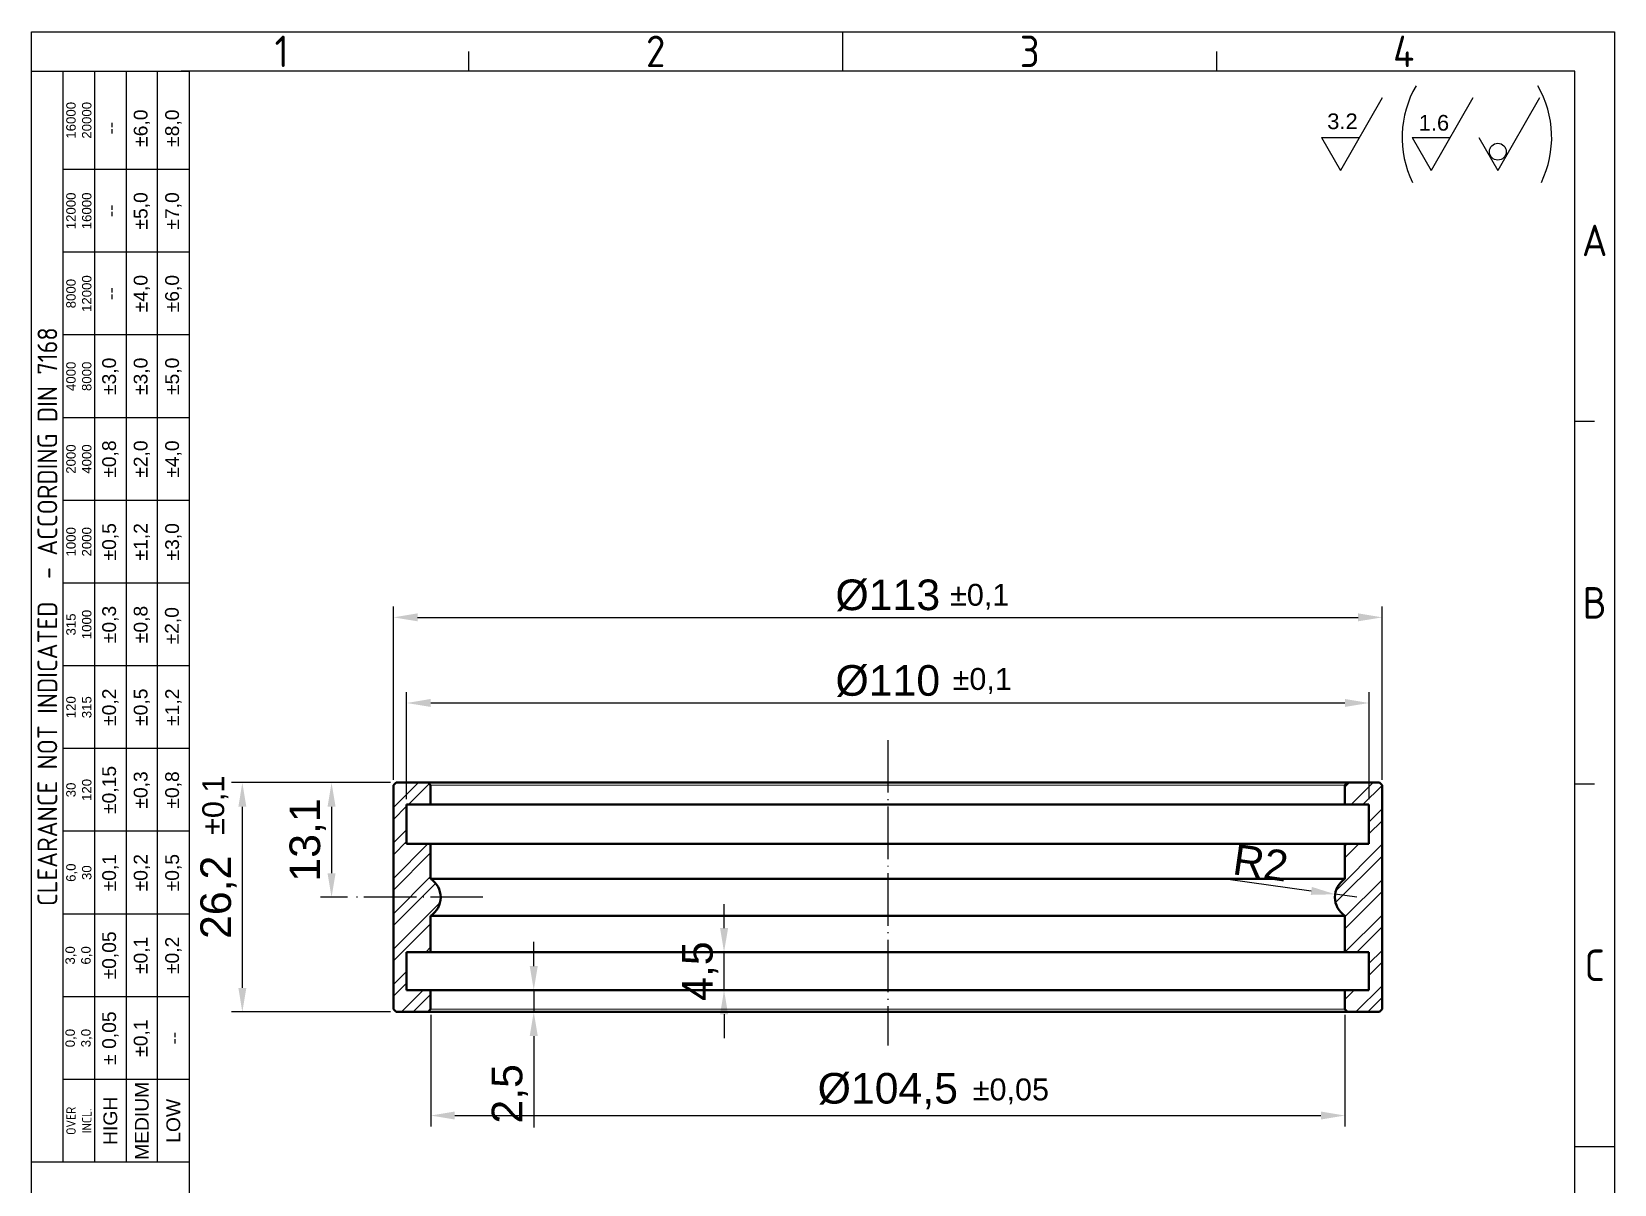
# Model space of a CAD drawing. Header units: millimetres. Extents: x 4510 to 4691, y 1198 to 1451.
# Drawn here: x 4510.4 to 4691.3, y 1319.1 to 1450.8 of the extents above; entities that cross this region are included whole.
import ezdxf
from ezdxf.enums import TextEntityAlignment as Align

# ---------------------------------------------------------------- set-up
doc = ezdxf.new("R2010")
doc.units = ezdxf.units.MM
doc.linetypes.add('ACAD_ISO04W100', pattern=[30, 24, -3, 0, -3])
for name, color, linetype, lineweight in [('AM_0', 7, 'Continuous', 40), ('AM_4', 1, 'ACAD_ISO04W100', 25), ('AM_5', 1, 'Continuous', 25)]:
    doc.layers.add(name, color=color, linetype=linetype, lineweight=lineweight)
doc.styles.add('ACISOTS', font='isocp.shx', dxfattribs={"height": 1})
doc.styles.get("Standard").update_dxf_attribs({"font": 'arial.ttf'})
doc.dimstyles.new('ISO-25', dxfattribs={"dimtxt": 3.5, "dimasz": 2.75, "dimexe": 1.25, "dimexo": 0.625, "dimtad": 1, "dimtxsty": 'Standard', "dimcen": 2.5, "dimadec": 0, "dimazin": 0, "dimtfac": 1, "dimtmove": 0, "dimatfit": 3, "dimfxl": 1, "dimarcsym": 0})

# ---------------------------------------------------------------- blocks, each defined once
blk = doc.blocks.new('*D23')
at = {"layer": 'AM_5', "color": 0, "lineweight": -2, "ltscale": 0.25, "transparency": 16777216}
for p, q in [((4551.79, 1365.34), (4551.79, 1385.14)), ((4554.54, 1383.89), (4662.04, 1383.89)), ((4664.79, 1365.34), (4664.79, 1385.14))]:
    blk.add_line(p, q, dxfattribs=at)
at = {"layer": 'AM_5', "color": 0, "ltscale": 0.25, "transparency": 16777216}
for points in [[(4554.54, 1384.35), (4554.54, 1383.44), (4551.79, 1383.89)], [(4662.04, 1384.35), (4662.04, 1383.44), (4664.79, 1383.89)]]:
    blk.add_solid(points, dxfattribs=at)
at = {"layer": 'Defpoints', "color": 0, "ltscale": 0.25, "transparency": 16777216}
for p in [(4664.79, 1383.89), (4551.79, 1364.71), (4664.79, 1364.71)]:
    blk.add_point(p, dxfattribs=at)
at = {"layer": 'AM_5', "color": 0, "ltscale": 0.25, "transparency": 16777216, "insert": (4608.29, 1386.4), "char_height": 3.5, "attachment_point": 5}
blk.add_mtext('%%c113', dxfattribs=at)
blk = doc.blocks.new('*D24')
at = {"layer": 'AM_5', "color": 0, "lineweight": -2, "ltscale": 0.25, "transparency": 16777216}
for p, q in [((4553.29, 1363.14), (4553.29, 1375.36)), ((4663.29, 1363.14), (4663.29, 1375.36)), ((4556.04, 1374.11), (4660.54, 1374.11))]:
    blk.add_line(p, q, dxfattribs=at)
at = {"layer": 'AM_5', "color": 0, "ltscale": 0.25, "transparency": 16777216}
for points in [[(4556.04, 1374.57), (4556.04, 1373.66), (4553.29, 1374.11)], [(4660.54, 1374.57), (4660.54, 1373.66), (4663.29, 1374.11)]]:
    blk.add_solid(points, dxfattribs=at)
at = {"layer": 'Defpoints', "color": 0, "ltscale": 0.25, "transparency": 16777216}
for p in [(4663.29, 1374.11), (4553.29, 1362.51), (4663.29, 1362.51)]:
    blk.add_point(p, dxfattribs=at)
at = {"layer": 'AM_5', "color": 0, "ltscale": 0.25, "transparency": 16777216, "insert": (4608.29, 1376.62), "char_height": 3.5, "attachment_point": 5}
blk.add_mtext('%%c110', dxfattribs=at)
blk = doc.blocks.new('*D25')
at = {"layer": 'AM_5', "color": 0, "lineweight": -2, "ltscale": 0.25, "transparency": 16777216}
for p, q in [((4556.04, 1338.49), (4556.04, 1325.73)), ((4660.54, 1338.49), (4660.54, 1325.73)), ((4558.79, 1326.98), (4657.79, 1326.98))]:
    blk.add_line(p, q, dxfattribs=at)
at = {"layer": 'AM_5', "color": 0, "ltscale": 0.25, "transparency": 16777216}
for points in [[(4558.79, 1327.44), (4558.79, 1326.53), (4556.04, 1326.98)], [(4657.79, 1327.44), (4657.79, 1326.53), (4660.54, 1326.98)]]:
    blk.add_solid(points, dxfattribs=at)
at = {"layer": 'Defpoints', "color": 0, "ltscale": 0.25, "transparency": 16777216}
for p in [(4556.04, 1339.11), (4660.54, 1339.11), (4660.54, 1326.98)]:
    blk.add_point(p, dxfattribs=at)
at = {"layer": 'AM_5', "color": 0, "ltscale": 0.25, "transparency": 16777216, "insert": (4608.29, 1329.77), "char_height": 3.5, "attachment_point": 5}
blk.add_mtext('%%C104,5', dxfattribs=at)
blk = doc.blocks.new('*D26')
at = {"layer": 'AM_5', "color": 0, "lineweight": -2, "ltscale": 0.25, "transparency": 16777216}
for p, q in [((4589.57, 1348.39), (4589.57, 1351.14)), ((4588.95, 1345.64), (4588.32, 1345.64)), ((4589.57, 1341.31), (4589.57, 1345.64)), ((4588.95, 1341.31), (4588.32, 1341.31)), ((4589.57, 1338.56), (4589.57, 1335.81))]:
    blk.add_line(p, q, dxfattribs=at)
at = {"layer": 'AM_5', "color": 0, "ltscale": 0.25, "transparency": 16777216}
for points in [[(4589.12, 1348.39), (4590.03, 1348.39), (4589.57, 1345.64)], [(4589.12, 1338.56), (4590.03, 1338.56), (4589.57, 1341.31)]]:
    blk.add_solid(points, dxfattribs=at)
at = {"layer": 'Defpoints', "color": 0, "ltscale": 0.25, "transparency": 16777216}
for p in [(4589.57, 1345.64), (4589.57, 1345.64), (4589.57, 1341.31)]:
    blk.add_point(p, dxfattribs=at)
at = {"layer": 'AM_5', "color": 0, "ltscale": 0.25, "transparency": 16777216, "insert": (4586.85, 1343.48), "char_height": 3.5, "attachment_point": 5, "rotation": 90}
blk.add_mtext('4,5', dxfattribs=at)
blk = doc.blocks.new('*D27')
at = {"layer": 'AM_5', "color": 0, "lineweight": -2, "ltscale": 0.25, "transparency": 16777216}
for p, q in [((4567.82, 1344.06), (4567.82, 1346.81)), ((4567.19, 1341.31), (4566.57, 1341.31)), ((4567.82, 1341.31), (4567.82, 1338.81)), ((4567.19, 1338.81), (4566.57, 1338.81)), ((4567.82, 1336.06), (4567.82, 1325.61))]:
    blk.add_line(p, q, dxfattribs=at)
at = {"layer": 'AM_5', "color": 0, "ltscale": 0.25, "transparency": 16777216}
for points in [[(4567.36, 1344.06), (4568.28, 1344.06), (4567.82, 1341.31)], [(4567.36, 1336.06), (4568.28, 1336.06), (4567.82, 1338.81)]]:
    blk.add_solid(points, dxfattribs=at)
at = {"layer": 'Defpoints', "color": 0, "ltscale": 0.25, "transparency": 16777216}
for p in [(4567.82, 1341.31), (4567.82, 1338.81), (4567.82, 1338.81)]:
    blk.add_point(p, dxfattribs=at)
at = {"layer": 'AM_5', "color": 0, "ltscale": 0.25, "transparency": 16777216, "insert": (4565.09, 1329.46), "char_height": 3.5, "attachment_point": 5, "rotation": 90}
blk.add_mtext('2,5', dxfattribs=at)
blk = doc.blocks.new('*D28')
at = {"layer": 'AM_5', "color": 0, "lineweight": -2, "ltscale": 0.25, "transparency": 16777216}
for p, q in [((4551.46, 1365.01), (4543.46, 1365.01)), ((4544.71, 1362.26), (4544.71, 1354.66)), ((4546.55, 1351.91), (4543.46, 1351.91))]:
    blk.add_line(p, q, dxfattribs=at)
at = {"layer": 'AM_5', "color": 0, "ltscale": 0.25, "transparency": 16777216}
for points in [[(4544.25, 1362.26), (4545.17, 1362.26), (4544.71, 1365.01)], [(4544.25, 1354.66), (4545.17, 1354.66), (4544.71, 1351.91)]]:
    blk.add_solid(points, dxfattribs=at)
at = {"layer": 'Defpoints', "color": 0, "ltscale": 0.25, "transparency": 16777216}
for p in [(4552.09, 1365.01), (4544.71, 1351.91), (4547.17, 1351.91)]:
    blk.add_point(p, dxfattribs=at)
at = {"layer": 'AM_5', "color": 0, "ltscale": 0.25, "transparency": 16777216, "insert": (4541.98, 1358.46), "char_height": 3.5, "attachment_point": 5, "rotation": 90}
blk.add_mtext('13,1', dxfattribs=at)
blk = doc.blocks.new('*D29')
at = {"layer": 'AM_5', "color": 0, "lineweight": -2, "ltscale": 0.25, "transparency": 16777216}
for p, q in [((4551.46, 1365.01), (4533.26, 1365.01)), ((4534.51, 1362.26), (4534.51, 1341.56)), ((4551.46, 1338.81), (4533.26, 1338.81))]:
    blk.add_line(p, q, dxfattribs=at)
at = {"layer": 'AM_5', "color": 0, "ltscale": 0.25, "transparency": 16777216}
for points in [[(4534.06, 1362.26), (4534.97, 1362.26), (4534.51, 1365.01)], [(4534.06, 1341.56), (4534.97, 1341.56), (4534.51, 1338.81)]]:
    blk.add_solid(points, dxfattribs=at)
at = {"layer": 'Defpoints', "color": 0, "ltscale": 0.25, "transparency": 16777216}
for p in [(4552.09, 1365.01), (4534.51, 1338.81), (4552.09, 1338.81)]:
    blk.add_point(p, dxfattribs=at)
at = {"layer": 'AM_5', "color": 0, "ltscale": 0.25, "transparency": 16777216, "insert": (4531.79, 1351.91), "char_height": 3.5, "attachment_point": 5, "rotation": 90}
blk.add_mtext('26,2', dxfattribs=at)
blk = doc.blocks.new('*D30')
at = {"layer": 'AM_5', "color": 0, "lineweight": -2, "ltscale": 0.25, "transparency": 16777216}
for p, q in [((4647.18, 1353.98), (4656.69, 1352.64)), ((4661.89, 1351.91), (4659.42, 1352.26))]:
    blk.add_line(p, q, dxfattribs=at)
at = {"layer": 'AM_5', "color": 0, "ltscale": 0.25, "transparency": 16777216}
blk.add_solid([(4656.76, 1353.1), (4656.63, 1352.19), (4659.42, 1352.26)], dxfattribs=at)
at = {"layer": 'Defpoints', "color": 0, "ltscale": 0.25, "transparency": 16777216}
for p in [(4659.42, 1352.26), (4661.89, 1351.91)]:
    blk.add_point(p, dxfattribs=at)
at = {"layer": 'AM_5', "color": 0, "ltscale": 0.25, "transparency": 16777216, "insert": (4650.91, 1355.86), "char_height": 3.5, "attachment_point": 5, "rotation": 352.0069}
blk.add_mtext('R2', dxfattribs=at)

msp = doc.modelspace()

# ---------------------------------------------------------------- hatches: boundary and pattern name
at = {"layer": 'AM_5', "ltscale": 0.25}
h = msp.add_hatch(dxfattribs=at)
h.set_pattern_fill('ANSI32', color=256, scale=0.3)
h.set_pattern_definition([(45, (1.337, 0.1485), (-2.0205576, 2.0205576), []), (45, (2.684, 0.1485), (-2.0205576, 2.0205576), [])])
h.paths.add_polyline_path([(4551.787, 1339.114), (4552.087, 1338.814), (4555.737, 1338.814), (4556.037, 1339.114), (4556.037, 1341.314), (4553.287, 1341.314), (4553.287, 1345.64), (4556.037, 1345.64), (4556.037, 1349.814, 0.54454), (4556.037, 1354.014), (4556.037, 1358.014), (4553.287, 1358.014), (4553.287, 1362.514), (4556.037, 1362.514), (4556.037, 1364.714), (4555.737, 1365.014), (4552.087, 1365.014), (4551.787, 1364.714)])
h.paths.add_polyline_path([(4660.537, 1354.014, 0.54454), (4660.537, 1349.814), (4660.537, 1345.64), (4663.287, 1345.64), (4663.287, 1341.314), (4660.537, 1341.314), (4660.537, 1339.114), (4660.837, 1338.814), (4664.487, 1338.814), (4664.787, 1339.114), (4664.787, 1364.714), (4664.487, 1365.014), (4660.837, 1365.014), (4660.537, 1364.714), (4660.537, 1362.514), (4663.287, 1362.514), (4663.287, 1358.014), (4660.537, 1358.014)])

# ---------------------------------------------------------------- linework, layer by layer
at = {"color": 135, "lineweight": 25}
for p, q in [((4510.431, 1197.901), (4510.431, 1450.801)), ((4510.431, 1450.801), (4691.331, 1450.801)), ((4603.131, 1446.301), (4603.131, 1450.801)), ((4691.331, 1450.801), (4691.331, 1197.901)), ((4560.381, 1446.301), (4560.381, 1448.551)), ((4645.881, 1446.301), (4645.881, 1448.551)), ((4514.031, 1321.651), (4514.031, 1446.301)), ((4517.631, 1446.301), (4517.631, 1321.651)), ((4521.231, 1446.301), (4521.231, 1321.651)), ((4524.831, 1321.651), (4524.831, 1446.301)), ((4528.431, 1435.051), (4514.031, 1435.051)), ((4528.431, 1425.601), (4514.031, 1425.601)), ((4528.431, 1416.151), (4514.031, 1416.151)), ((4528.431, 1406.701), (4514.031, 1406.701)), ((4689.081, 1406.251), (4686.831, 1406.251)), ((4528.431, 1397.251), (4514.031, 1397.251)), ((4528.431, 1387.801), (4514.031, 1387.801)), ((4528.431, 1378.351), (4514.031, 1378.351)), ((4528.431, 1368.901), (4514.031, 1368.901)), ((4689.081, 1364.851), (4686.831, 1364.851)), ((4528.431, 1359.451), (4514.031, 1359.451)), ((4528.431, 1350.001), (4514.031, 1350.001)), ((4528.431, 1340.551), (4514.031, 1340.551)), ((4528.431, 1331.101), (4514.031, 1331.101)), ((4686.831, 1323.451), (4691.331, 1323.451))]:
    msp.add_line(p, q, dxfattribs=at)
for p, q in [((4686.831, 1446.301), (4527.531, 1446.301)), ((4528.431, 1446.301), (4528.431, 1202.401)), ((4686.831, 1202.401), (4686.831, 1446.301))]:
    msp.add_line(p, q)
at = {"color": 7, "linetype": 'Continuous', "lineweight": 15}
for p, q in [((4660.537, 1364.714), (4556.037, 1364.714)), ((4556.037, 1339.114), (4660.537, 1339.114))]:
    msp.add_line(p, q, dxfattribs=at)
at = {"color": 135, "lineweight": 25}
msp.add_lwpolyline([(4528.431, 1446.301), (4528.431, 1321.651), (4510.431, 1321.651), (4510.431, 1446.301)], close=True, dxfattribs=at)
at = {"layer": 'AM_0'}
for p, q in [((4552.087, 1365.014), (4551.787, 1364.714)), ((4551.787, 1364.714), (4551.787, 1339.114)), ((4552.087, 1365.014), (4664.487, 1365.014)), ((4555.737, 1365.014), (4556.037, 1364.714)), ((4556.037, 1364.714), (4556.037, 1362.514)), ((4660.537, 1364.714), (4660.837, 1365.014)), ((4660.537, 1362.514), (4660.537, 1364.714)), ((4664.787, 1364.714), (4664.487, 1365.014)), ((4664.787, 1339.114), (4664.787, 1364.714)), ((4663.287, 1362.514), (4553.287, 1362.514)), ((4553.287, 1362.514), (4553.287, 1358.014)), ((4663.287, 1358.014), (4663.287, 1362.514)), ((4663.287, 1358.014), (4553.287, 1358.014)), ((4556.037, 1358.014), (4556.037, 1354.014)), ((4660.537, 1354.014), (4660.537, 1358.014)), ((4660.537, 1354.014), (4556.037, 1354.014)), ((4660.537, 1349.814), (4556.037, 1349.814)), ((4556.037, 1349.814), (4556.037, 1345.64)), ((4660.537, 1345.64), (4660.537, 1349.814)), ((4663.287, 1345.64), (4553.287, 1345.64)), ((4553.287, 1345.64), (4553.287, 1341.314)), ((4663.287, 1341.314), (4663.287, 1345.64)), ((4663.287, 1341.314), (4553.287, 1341.314)), ((4556.037, 1341.314), (4556.037, 1339.114)), ((4660.537, 1339.114), (4660.537, 1341.314)), ((4551.787, 1339.114), (4552.087, 1338.814)), ((4664.487, 1338.814), (4552.087, 1338.814)), ((4556.037, 1339.114), (4555.737, 1338.814)), ((4660.837, 1338.814), (4660.537, 1339.114)), ((4664.487, 1338.814), (4664.787, 1339.114))]:
    msp.add_line(p, q, dxfattribs=at)
for centre, start, end in [((4554.681, 1351.914), 302.85988, 57.14012), ((4661.893, 1351.914), 122.85988, 237.14012)]:
    msp.add_arc(centre, 2.5, start, end, dxfattribs=at)
at = {"layer": 'AM_4', "ltscale": 0.25}
for p, q in [((4608.287, 1369.867), (4608.287, 1334.969)), ((4562.012, 1351.914), (4547.171, 1351.914))]:
    msp.add_line(p, q, dxfattribs=at)
at = {"layer": 'AM_5'}
for p, q in [((4664.803, 1443.246), (4660.018, 1434.957)), ((4675.167, 1443.246), (4670.381, 1434.957)), ((4682.787, 1443.246), (4678.001, 1434.957)), ((4657.843, 1438.725), (4662.193, 1438.725)), ((4657.843, 1438.725), (4660.018, 1434.957)), ((4668.206, 1438.725), (4672.556, 1438.725)), ((4668.206, 1438.725), (4670.381, 1434.957)), ((4675.826, 1438.725), (4678.001, 1434.957))]:
    msp.add_line(p, q, dxfattribs=at)
msp.add_circle((4678.01, 1437.092), 0.965, dxfattribs=at)
for centre, start, end in [((4678.788, 1438.716), 149.81687, 205.95777), ((4672.456, 1438.716), 334.04223, 30.18313)]:
    msp.add_arc(centre, 11.714, start, end, dxfattribs=at)

# ---------------------------------------------------------------- texts
at = {"color": 135, "lineweight": 25, "style": 'ACISOTS'}
for s, p in [('1', (4539.006, 1448.551)), ('2', (4581.756, 1448.551)), ('3', (4624.506, 1448.551)), ('4', (4667.256, 1448.551)), ('A', (4689.081, 1426.951)), ('B', (4689.081, 1385.551)), ('C', (4689.081, 1344.151))]:
    msp.add_text(s, height=3.6, dxfattribs=at).set_placement(p, align=Align.MIDDLE)
at = {"color": 135, "lineweight": 25, "attachment_point": 5, "rotation": 90}
for s, insert, char_height, width in [('16000\\P20000', (4515.831, 1440.676), 1.08, 11.25), ('±6,0', (4523.031, 1439.776), 1.575, 9.45), ('±8,0', (4526.631, 1439.776), 1.575, 9.45), ('--', (4519.431, 1439.776), 1.575, 9.45), ('12000\\P16000', (4515.831, 1430.326), 1.08, 9.45), ('--', (4519.431, 1430.326), 1.575, 9.45), ('±5,0', (4523.031, 1430.326), 1.575, 9.45), ('±7,0', (4526.631, 1430.326), 1.575, 9.45), ('8000\\P12000', (4515.831, 1420.876), 1.08, 9.45), ('±4,0', (4523.031, 1420.876), 1.575, 9.45), ('±6,0', (4526.631, 1420.876), 1.575, 9.45), ('--', (4519.431, 1420.876), 1.575, 9.45), ('{\\Fisocp.shx|c0;CLEARANCE NOT INDICATED  - ACCORDING DIN 7168}', (4512.231, 1383.976), 2.25, 124.65), ('4000\\P8000', (4515.831, 1411.426), 1.08, 9.45), ('±3,0', (4519.431, 1411.426), 1.575, 9.45), ('±3,0', (4523.031, 1411.426), 1.575, 9.45), ('±5,0', (4526.631, 1411.426), 1.575, 9.45), ('±0,8', (4519.431, 1401.976), 1.575, 9.45), ('±2,0', (4523.031, 1401.976), 1.575, 9.45), ('±4,0', (4526.631, 1401.976), 1.575, 9.45), ('2000\\P4000', (4515.831, 1401.976), 1.08, 9.45), ('1000\\P2000', (4515.831, 1392.526), 1.08, 9.45), ('±0,5', (4519.431, 1392.526), 1.575, 9.45), ('±1,2', (4523.031, 1392.526), 1.575, 9.45), ('±3,0', (4526.631, 1392.526), 1.575, 9.45), ('315\\P1000', (4515.831, 1383.076), 1.08, 9.45), ('±0,3', (4519.431, 1383.076), 1.575, 9.45), ('±0,8', (4523.031, 1383.076), 1.575, 9.45), ('±2,0', (4526.601, 1382.935), 1.575, 9.45), ('±0,2', (4519.431, 1373.626), 1.575, 9.45), ('±0,5', (4523.031, 1373.626), 1.575, 9.45), ('±1,2', (4526.631, 1373.626), 1.575, 9.45), ('120\\P315', (4515.831, 1373.626), 1.08, 9.45), ('±0,15', (4519.431, 1364.176), 1.575, 9.45), ('±0,3', (4523.031, 1364.176), 1.575, 9.45), ('±0,8', (4526.631, 1364.176), 1.575, 9.45), ('30\\P120', (4515.831, 1364.176), 1.08, 9.45), ('±0,1', (4519.431, 1354.726), 1.575, 9.45), ('±0,5', (4526.631, 1354.726), 1.575, 9.45), ('6,0\\P30', (4515.831, 1354.726), 1.08, 9.45), ('±0,2', (4523.031, 1354.726), 1.575, 9.45), ('±0,05', (4519.431, 1345.276), 1.575, 9.45), ('3,0\\P6,0', (4515.831, 1345.276), 1.08, 9.45), ('±0,1', (4523.031, 1345.276), 1.575, 9.45), ('±0,2', (4526.631, 1345.276), 1.575, 9.45), ('± 0,05', (4519.431, 1335.826), 1.575, 9.45), ('\\pt4.79529;±0,1', (4523.031, 1335.826), 1.575, 9.45), ('0,0\\P3,0', (4515.831, 1335.826), 1.08, 9.45), ('--', (4526.631, 1335.826), 1.575, 9.45), ('MEDIUM', (4523.031, 1326.376), 1.575, 9.45), ('{\\Fisocp.shx|c0;OVER\\PINCL.}', (4515.831, 1326.376), 1.08, 9.45), ('HIGH', (4519.431, 1326.376), 1.575, 9.45), ('LOW', (4526.631, 1326.376), 1.575, 9.45)]:
    msp.add_mtext(s, dxfattribs=dict(at, insert=insert, char_height=char_height, width=width))
at = {"layer": 'AM_5', "char_height": 1.7903, "attachment_point": 1}
for s, insert in [('3.2', (4658.515, 1441.46)), ('1.6', (4668.972, 1441.287))]:
    msp.add_mtext_dynamic_manual_height_columns(s, width=18.23779, gutter_width=12.5, heights=[0], dxfattribs=dict(at, insert=insert))
at = {"layer": 'AM_5', "ltscale": 0.25, "char_height": 2.5, "attachment_point": 1}
for s, insert in [('%%P0,1', (4615.405, 1387.721)), ('%%P0,1', (4615.694, 1378.106)), ('%%P0,05', (4618.001, 1331.213))]:
    msp.add_mtext_dynamic_manual_height_columns(s, width=11.83406, gutter_width=12.5, heights=[0], dxfattribs=dict(at, insert=insert))
at = {"layer": 'AM_5', "ltscale": 0.25, "insert": (4529.937, 1359.041), "char_height": 2.5, "attachment_point": 1, "rotation": 90}
msp.add_mtext_dynamic_manual_height_columns('%%P0,1', width=11.83406, gutter_width=12.5, heights=[0], dxfattribs=at)

# ---------------------------------------------------------------- dimensions: what is measured, and where the dimension line sits
at = {"layer": 'AM_5', "ltscale": 0.25}
for base, p1, p2, text, picture, middle in [((4664.787, 1383.894), (4551.787, 1364.714), (4664.787, 1364.714), '%%c113', '*D23', (4608.287, 1386.404)), ((4663.287, 1374.114), (4553.287, 1362.514), (4663.287, 1362.514), '%%c110', '*D24', (4608.287, 1376.624)), ((4660.537, 1326.984), (4556.037, 1339.114), (4660.537, 1339.114), '%%C104,5', '*D25', (4608.287, 1329.769))]:
    dim = msp.add_linear_dim(base=base, p1=p1, p2=p2, text=text, dimstyle='ISO-25', dxfattribs=at)
    dim.commit()
    dim.dimension.update_dxf_attribs({"geometry": picture, "text_midpoint": middle})
for base, p1, p2, picture, middle in [((4534.515, 1338.814), (4552.087, 1365.014), (4552.087, 1338.814), '*D29', (4531.786, 1351.914)), ((4544.711, 1351.914), (4552.087, 1365.014), (4547.171, 1351.914), '*D28', (4541.983, 1358.464)), ((4567.819, 1338.814), (4567.819, 1341.314), (4567.819, 1338.814), '*D27', (4565.091, 1329.46))]:
    dim = msp.add_linear_dim(base=base, p1=p1, p2=p2, angle=90, dimstyle='ISO-25', dxfattribs=at)
    dim.commit()
    dim.dimension.update_dxf_attribs({"geometry": picture, "text_midpoint": middle})
dim = msp.add_radius_dim(center=(4661.893, 1351.914), mpoint=(4659.418, 1352.262), text='R2', dimstyle='ISO-25', dxfattribs=at)
dim.commit()
dim.dimension.update_dxf_attribs({"geometry": '*D30', "text_midpoint": (4650.907, 1355.862)})
dim = msp.add_linear_dim(base=(4589.574, 1345.64), p1=(4589.574, 1341.314), p2=(4589.574, 1345.64), angle=90, text='4,5', dimstyle='ISO-25', dxfattribs=at)
dim.commit()
dim.dimension.update_dxf_attribs({"geometry": '*D26', "text_midpoint": (4589.574, 1343.477), "dimtype": 160})

doc.saveas('drawing.dxf')
